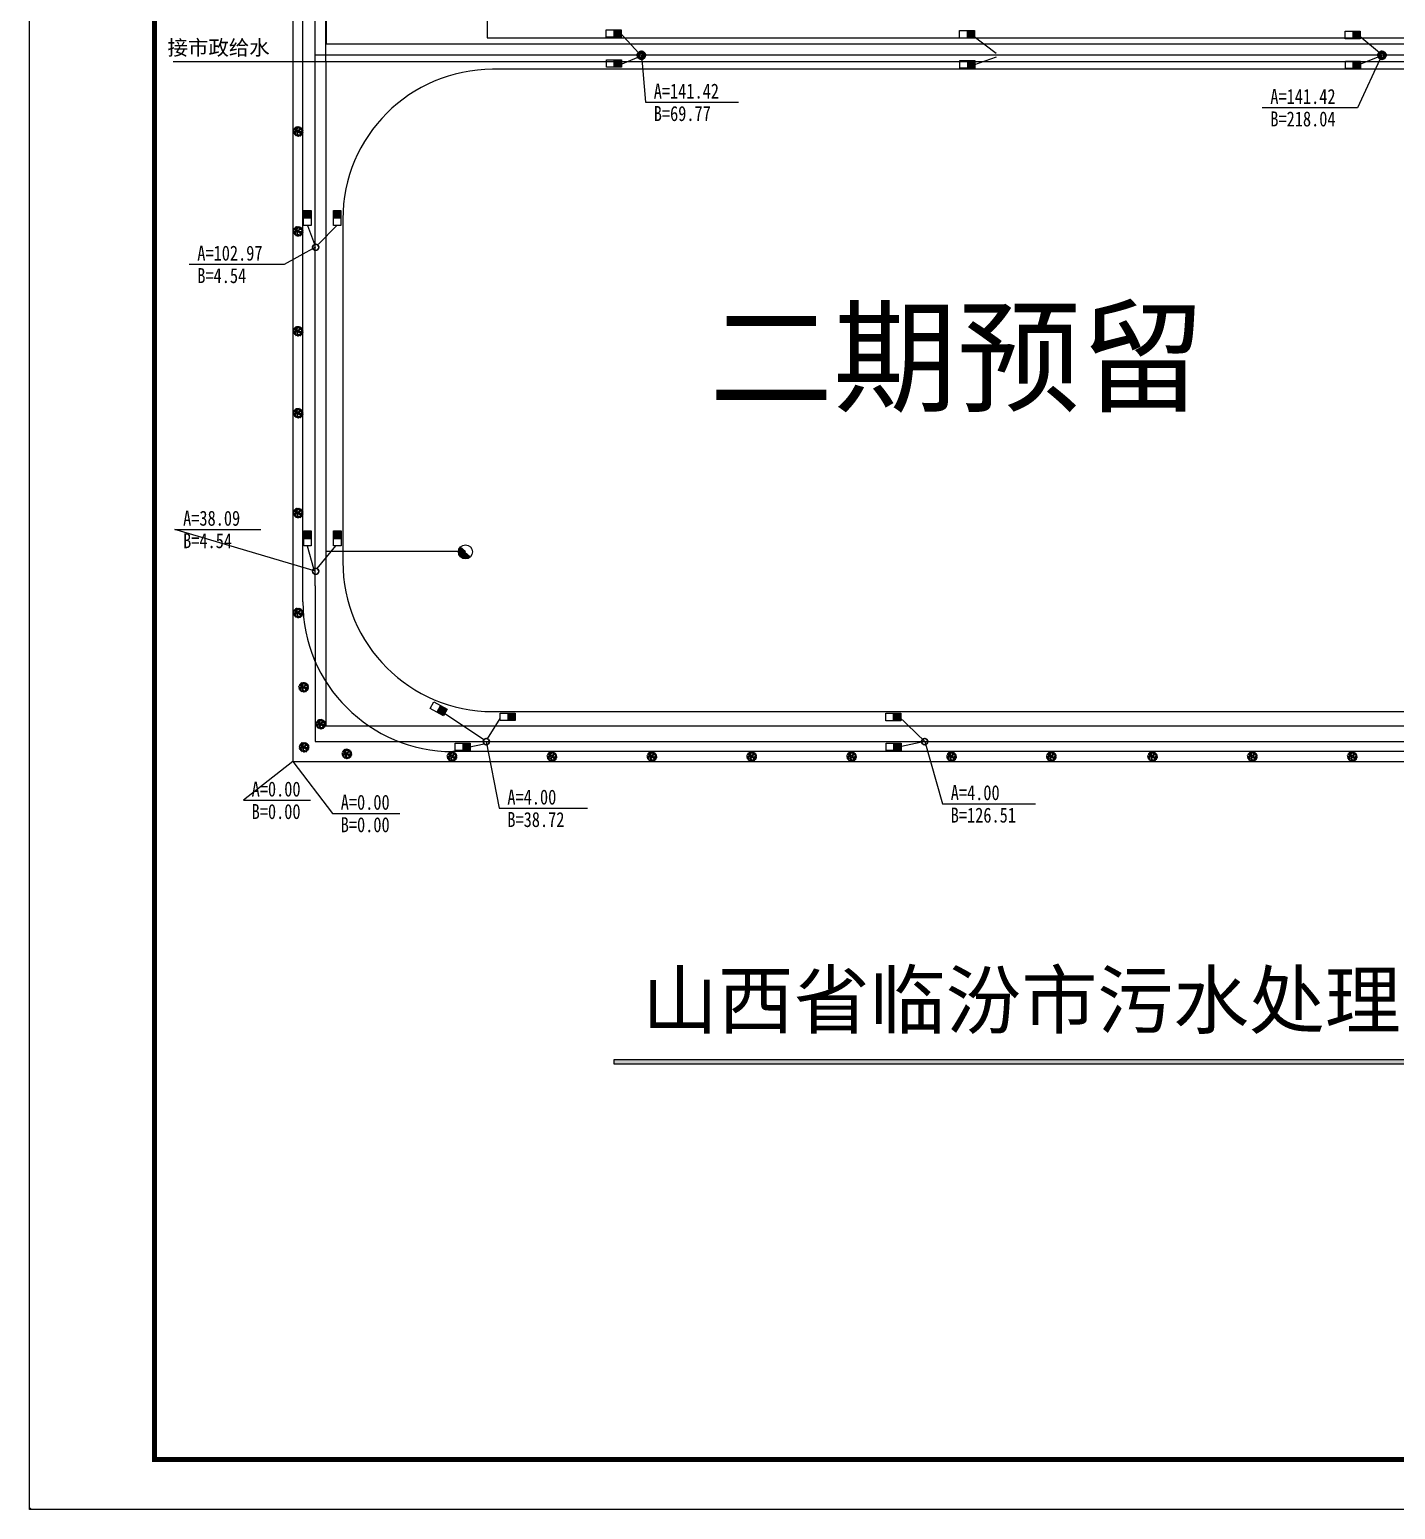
# Model space of a CAD drawing. Header units: millimetres. Extents: x 210832 to 1443773, y 126806 to 1026245.
# Drawn here: x 213765.9 to 214039.4, y 128859 to 129155.3 of the extents above; entities that cross this region are included whole.
import ezdxf
from ezdxf.enums import TextEntityAlignment as Align
from ezdxf.lldxf.tags import DXFTag

# ---------------------------------------------------------------- set-up
doc = ezdxf.new("R2010")
doc.units = ezdxf.units.MM
doc.header["$LTSCALE"] = 500
for name, color, linetype, lineweight in [('01构筑物', 7, 'Continuous', 60), ('H消火栓', 2, 'Continuous', 9), ('H绿化带', 3, 'Continuous', 9), ('公路', 41, 'Continuous', 30), ('厂区污水管', 141, 'CW_LINE', 60), ('厂区给水管', 60, 'G_LINE', 60), ('超越管', 94, 'CY_LINE', 60), ('雨水管', 20, 'Y_LINE', 60)]:
    doc.layers.add(name, color=color, linetype=linetype, lineweight=lineweight)
for name, color, linetype in [('标注', 3, 'Continuous'), ('消火栓', 7, 'Continuous'), ('道路', 200, 'Continuous')]:
    doc.layers.add(name, color=color, linetype=linetype)
doc.styles.add('Dim_ZB', font='txt', dxfattribs={"width": 0.8})
doc.styles.get("Standard").update_dxf_attribs({"font": 'arial.ttf'})
tags = doc.linetypes.add('CW_LINE', pattern='A,12.7,-5.08,["CW",Standard,S=2.54,R=0,X=-2.54,Y=-1.27],-6.35', length=24.13).pattern_tags.tags
tags[6] = DXFTag(74, 10)
tags = doc.linetypes.add('CY_LINE', pattern='A,12.7,-5.08,["CY",Standard,S=2.54,R=0,X=-2.54,Y=-1.27],-6.35', length=24.13).pattern_tags.tags
tags[6] = DXFTag(74, 10)
tags = doc.linetypes.add('G_LINE', pattern='A,12.7,-5.08,["G",Standard,S=2.54,R=0,X=-2.54,Y=-1.27],-6.35', length=24.13).pattern_tags.tags
tags[6] = DXFTag(74, 10)
tags = doc.linetypes.add('Y_LINE', pattern='A,12.7,-5.08,["Y",Standard,S=2.54,R=0,X=-2.54,Y=-1.27],-6.35', length=24.13).pattern_tags.tags
tags[6] = DXFTag(74, 10)
doc.dimstyles.new('ISO-25', dxfattribs={"dimtxt": 2.5, "dimasz": 2.5, "dimexe": 1.25, "dimexo": 0.625, "dimtad": 1, "dimtxsty": 'Standard', "dimcen": 2.5, "dimadec": 0, "dimazin": 0, "dimtfac": 1, "dimtmove": 0, "dimatfit": 3, "dimfxl": 1, "dimarcsym": 0})

# ---------------------------------------------------------------- blocks, each defined once
blk = doc.blocks.new('火焰木')
at = {"layer": 'H绿化带'}
for points in [[(-2.66, 0.17), (-2.53, -0.09), (-2.46, -0.35), (-2.39, -0.43), (-2.45, -0.46), (-2.58, -0.59), (-2.62, -0.69)], [(-2.52, 0.8), (-2.23, 0.89), (-1.91, 0.77), (-1.72, 0.64), (-1.38, 0.55), (-1.09, 0.48), (-0.75, 0.34), (-0.61, 0.29), (-0.45, 0.04), (-0.56, -0.07), (-0.58, -0.28), (-0.58, -0.28), (-0.89, -0.31), (-1.12, -0.2), (-1.41, -0.02), (-1.58, -0.02), (-1.83, -0.12), (-1.86, -0.21), (-2.05, -0.34), (-2.41, -0.31), (-2.49, -0.09), (-2.65, 0.34)], [(-2, 1.61), (-1.92, 1.47), (-1.76, 1.39), (-1.58, 1.25), (-1.44, 1.07), (-1.41, 0.77), (-1.64, 0.78), (-1.83, 0.85), (-2.02, 0.91), (-2.17, 0.96), (-2.27, 0.96), (-2.48, 0.88)], [(-2.23, 1.1), (-2.43, 1)], [(-1.7, 0.8), (-1.77, 1.04), (-2.36, 1.12)], [(-2.09, 1.08), (-2.29, 1.24)], [(-1.57, 1.24), (-1.93, 1.15), (-2.23, 1.33)], [(-1.76, 1.19), (-2.15, 1.44)], [(-1.8, 1.78), (-1.53, 1.74), (-1.29, 1.7), (-1.2, 1.67), (-1.09, 1.55), (-1.03, 1.38), (-0.87, 1.16), (-0.89, 0.83), (-0.88, 0.63), (-1.11, 0.65), (-1.31, 0.8), (-1.32, 1.01), (-1.41, 1.18), (-1.62, 1.38), (-1.85, 1.53), (-1.93, 1.65)], [(-1.12, 1.04), (-1.4, 1.29), (-1.88, 1.73)], [(-0.73, 2.33), (-0.74, 2.2), (-0.71, 2.02), (-0.67, 1.85), (-0.59, 1.72), (-0.49, 1.61), (-0.55, 1.54), (-0.67, 1.4), (-0.75, 1.25), (-0.89, 1.35), (-1, 1.54), (-1.15, 1.76), (-1.43, 1.79), (-1.72, 1.83)], [(-1.33, 1.53), (-1.65, 1.52)], [(-1.21, 1.76), (-1.4, 1.86), (-1.64, 1.92)], [(-0.79, 1.65), (-0.97, 1.79), (-1.18, 1.92), (-1.55, 1.99)], [(-1.32, 0.91), (-1.05, 1.08), (-1.22, 1.48), (-1.54, 1.64)], [(-1.26, 1.94), (-1.4, 2.08)], [(-0.83, 1.31), (-0.76, 1.55), (-0.88, 1.92), (-1.3, 2.13)], [(-1.23, 0.74), (-1.21, 0.98)], [(-1.06, 2.01), (-1.16, 2.2)], [(-1.03, 0.84), (-1.11, 0.76)], [(-0.88, 0.8), (-1.09, 0.86)], [(-0.86, 2.15), (-1.04, 2.25)], [(-0.97, 0.82), (-0.99, 0.96)], [(-0.58, 1.5), (-0.77, 1.82), (-0.84, 2.11), (-0.92, 2.29)], [(0, 2.4), (0.16, 2.06), (0.22, 1.87), (0.27, 1.65), (0.38, 1.22), (0.39, 0.91), (0.36, 0.77), (0.25, 0.63), (0.03, 0.48), (-0.19, 0.36), (-0.34, 0.3), (-0.72, 0.54), (-0.78, 0.75), (-0.72, 1.07), (-0.58, 1.39), (-0.31, 1.61), (-0.26, 1.71), (-0.13, 2.23), (-0.1, 2.4)], [(-0.16, 2.4), (-0.17, 2.24), (-0.21, 2.08), (-0.3, 1.81), (-0.37, 1.68), (-0.52, 1.81), (-0.63, 2.01), (-0.67, 2.2), (-0.67, 2.33)], [(-0.49, 1.96), (-0.63, 2.36)], [(-0.46, 1.76), (-0.52, 2.1), (-0.49, 2.38)], [(-0.29, 1.84), (-0.34, 1.98), (-0.37, 2.4)], [(-0.35, 2.07), (-0.27, 2.24), (-0.27, 2.4)], [(2.07, 1.09), (1.83, 0.92), (1.57, 0.87), (1.19, 0.89), (0.9, 0.91), (0.56, 0.71), (0.22, 0.2), (-0.03, 0.11), (0.03, -0.11), (0.42, -0.28), (0.75, -0.34), (1.19, -0.29), (1.59, -0.08), (1.84, 0.32), (1.96, 0.71), (2.1, 1.02)], [(0.07, 2.39), (0.22, 2.07), (0.37, 1.5), (0.43, 1.79), (0.65, 2.12), (0.66, 2.26)], [(0.3, 2.11), (0.16, 2.38)], [(0.23, 2.25), (0.32, 2.36)], [(0.26, 1.94), (0.3, 2.11), (0.54, 2.31)], [(0.41, 2.2), (0.41, 2.34)], [(0.72, 2.25), (0.71, 2.05), (0.56, 1.85), (0.44, 1.63), (0.43, 1.35), (0.48, 1.16), (0.67, 1.29), (1.02, 1.55), (1.19, 2.03)], [(0.43, 1.34), (0.76, 1.68), (0.86, 2.19)], [(1.23, 1.98), (1.1, 1.61), (1.06, 1.48), (0.73, 1.25), (0.57, 0.94), (0.8, 0.95), (0.96, 0.95), (1.29, 0.92), (1.55, 0.94), (1.63, 1.19), (1.66, 1.35), (1.8, 1.47)], [(0.62, 1.54), (0.64, 1.76)], [(0.66, 1.28), (0.82, 1.54), (1.09, 2.08)], [(0.68, 1.16), (0.97, 1.13), (1.31, 1.26), (1.55, 1.75)], [(0.77, 1.76), (1.01, 2.12)], [(0.77, 0.95), (1.37, 1.1), (1.55, 1.33)], [(0.82, 1.31), (1.06, 1.32), (1.14, 1.46), (1.28, 1.96)], [(0.85, 0.97), (1.18, 1.13)], [(1.09, 1.18), (1.27, 1.47), (1.32, 1.93)], [(1.2, 1.06), (1.46, 1.03), (1.56, 1.22)], [(1.21, 1.36), (1.24, 1.42), (1.49, 1.8)], [(1.25, 1.23), (1.46, 1.34), (1.74, 1.55)], [(1.52, 1.38), (1.65, 1.65)], [(2.31, 0.43), (2.18, 0.33), (1.97, 0.29), (1.91, 0.27), (1.82, 0.14), (1.74, -0.04), (1.55, -0.17), (1.66, -0.19), (1.88, -0.34), (2.01, -0.56), (2.28, -0.85)], [(1.83, 1.43), (1.7, 1.32), (1.67, 1.11), (1.62, 0.99), (1.71, 0.98), (1.79, 1.02), (2.03, 1.12)], [(1.67, 1.11), (1.95, 1.29)], [(1.74, 1.15), (2.01, 1.19)], [(1.74, -0.24), (2.07, -0.09), (2.37, 0.14)], [(1.81, 1.2), (1.88, 1.38)], [(2.13, 0.92), (2.04, 0.75), (1.92, 0.33), (2.09, 0.35), (2.3, 0.51)], [(1.95, 0.42), (2.07, 0.54), (2.24, 0.69)], [(1.96, -0.14), (1.96, 0.08), (2.09, 0.16), (2.34, 0.35)], [(2.03, 0.34), (2.27, 0.61)], [(2.04, 0.13), (2.36, 0.22)], [(2.07, 0.53), (2.2, 0.82)], [(-2.52, -0.14), (-2.7, -0.08)], [(-2.44, -0.25), (-2.7, -0.22)], [(-2.58, -0.24), (-2.68, -0.4)], [(-2.45, -0.46), (-2.54, -0.4), (-2.67, -0.52)], [(-2.62, -0.78), (-2.52, -0.6), (-2.39, -0.5), (-2.29, -0.46), (-2.03, -0.49), (-1.92, -0.59), (-1.92, -0.75), (-1.99, -0.85), (-2.22, -0.99), (-2.38, -1.1), (-2.4, -1.28)], [(-2.44, -0.54), (-2.58, -0.91)], [(-2.16, -0.83), (-2.18, -0.7), (-2.28, -0.59), (-2.41, -0.75), (-2.56, -0.97)], [(-2.04, -0.88), (-2.27, -0.8), (-2.43, -0.95), (-2.53, -1.05)], [(-2.2, -0.97), (-2.26, -0.9), (-2.5, -1.12)], [(-2.38, -1.35), (-2.34, -1.18), (-2.2, -1.06), (-2.03, -0.95), (-1.9, -0.89), (-1.84, -0.8), (-1.83, -0.92), (-1.82, -1.1), (-1.84, -1.34), (-1.82, -1.46), (-1.74, -1.62), (-1.6, -1.89), (-1.44, -2.15), (-1.26, -2.4)], [(-1.97, -1.19), (-2.09, -1.12), (-2.22, -1.22), (-2.26, -1.37), (-2.31, -1.43)], [(-2.17, -0.79), (-2.09, -0.59)], [(-1.83, -1.11), (-1.96, -1.19), (-2.14, -1.38), (-2.07, -1.8)], [(-2.05, -1.34), (-2, -1.5), (-1.99, -1.72), (-1.89, -2)], [(-1.77, -1.6), (-1.88, -1.71), (-1.82, -1.91), (-1.81, -2.07)], [(-0.83, -2.59), (-0.74, -2.36), (-0.65, -1.84), (-0.7, -1.44), (-0.79, -1.14), (-0.77, -0.92), (-0.66, -0.76), (-0.58, -0.62), (-0.66, -0.46), (-0.84, -0.46), (-1.1, -0.39), (-1.29, -0.25), (-1.47, -0.27), (-1.71, -0.35), (-1.83, -0.49), (-1.7, -0.83), (-1.68, -1.1), (-1.74, -1.37), (-1.5, -1.97), (-1.14, -2.48)], [(-1.83, -1.67), (-1.75, -1.83), (-1.73, -1.91)], [(-1.63, -1.99), (-1.68, -2.02), (-1.76, -2.04)], [(-1.63, -1.84), (-1.61, -2.04), (-1.57, -2.23)], [(-0.77, -2.58), (-0.71, -2.44), (-0.63, -2.16), (-0.54, -2.38), (-0.36, -2.46), (-0.2, -2.62), (-0.2, -2.67)], [(-0.68, -2.36), (-0.65, -2.44), (-0.58, -2.53), (-0.6, -2.61)], [(1.23, -2.27), (1.08, -2.12), (1, -1.77), (0.96, -1.4), (0.7, -1.07), (0.36, -0.82), (0.11, -0.4), (-0.03, -0.37), (-0.16, -0.44), (-0.28, -0.51), (-0.37, -0.58), (-0.41, -0.78), (-0.63, -1.08), (-0.5, -1.42), (-0.32, -1.68), (-0.06, -1.85), (0.31, -1.95), (0.75, -2.03), (0.94, -2.16), (1.17, -2.3)], [(-0.14, -2.68), (-0.19, -2.56), (-0.32, -2.43), (-0.46, -2.33), (-0.55, -2.01), (-0.53, -1.71), (-0.59, -1.42), (-0.4, -1.76), (-0.21, -1.9), (-0.06, -2.1), (0.19, -2.33), (0.29, -2.63)], [(-0.54, -1.87), (-0.37, -2.02), (-0.21, -2.21), (0.13, -2.67)], [(-0.53, -2.4), (-0.52, -2.48), (-0.41, -2.52), (-0.41, -2.65)], [(-0.42, -1.96), (-0.28, -1.9)], [(-0.31, -2.11), (-0.33, -2.23), (-0.24, -2.38), (-0.1, -2.53), (-0.03, -2.65)], [(-0.23, -1.9), (-0.2, -2.06), (-0.04, -2.25), (0.14, -2.34), (0.23, -2.58)], [(-0.13, -2.29), (-0.01, -2.35), (0.2, -2.64)], [(0.35, -2.61), (0.26, -2.34), (0.24, -2.27), (0.11, -2.16), (-0.1, -1.99), (-0.11, -1.91), (0.07, -1.94), (0.55, -2.05), (0.8, -2.15), (1.1, -2.34)], [(0.02, -2.08), (0.27, -2.07), (0.42, -2.2), (0.62, -2.4), (0.59, -2.53)], [(0.37, -2.13), (0.32, -2.26), (0.43, -2.38), (0.5, -2.54), (0.49, -2.57)], [(2.15, -1.17), (1.99, -1.03), (1.86, -0.87), (1.59, -0.79), (1.35, -0.8), (1.02, -0.78), (0.76, -0.65), (0.58, -0.52), (0.46, -0.51), (0.36, -0.49), (0.45, -0.69), (0.66, -0.86), (0.91, -1.1), (1.09, -1.25), (1.36, -1.37), (1.74, -1.41), (1.97, -1.53)], [(0.44, -2.03), (0.57, -2.23), (0.88, -2.45)], [(2.26, -0.88), (2.11, -0.74), (1.93, -0.54), (1.83, -0.39), (1.68, -0.3), (1.49, -0.26), (1.25, -0.34), (0.95, -0.4), (0.68, -0.39), (0.92, -0.61), (1.2, -0.73), (1.54, -0.7), (1.88, -0.8), (2.18, -1.13)], [(0.73, -2.13), (0.69, -2.24), (0.95, -2.38)], [(0.71, -0.91), (1.1, -0.93), (1.54, -0.94), (1.73, -1.09), (2.08, -1.31)], [(0.99, -0.64), (1.29, -0.55), (1.56, -0.58), (1.64, -0.52)], [(0.99, -1.17), (1.15, -1.12), (1.28, -1.28)], [(1.94, -1.56), (1.66, -1.46), (1.37, -1.42), (1.11, -1.36), (1, -1.29), (1.09, -1.49), (1.12, -1.67), (1.11, -1.94), (1.14, -2.05), (1.26, -2.23)], [(1.04, -0.93), (1.14, -1.05), (1.32, -1.09), (1.55, -1.15), (2.03, -1.39)], [(1.13, -2), (1.24, -2.03), (1.37, -2.13)], [(1.14, -1.62), (1.38, -1.66), (1.47, -1.88), (1.53, -2)], [(1.17, -0.36), (1.37, -0.4), (1.58, -0.4)], [(1.24, -1.08), (1.39, -1.03), (1.58, -1.06)], [(1.24, -1.39), (1.29, -1.5), (1.51, -1.56), (1.66, -1.66), (1.74, -1.82)], [(1.25, -1.65), (1.27, -1.82), (1.34, -1.99), (1.44, -2.09)], [(1.33, -1.11), (1.39, -1.25), (1.54, -1.32)], [(1.39, -1.53), (1.55, -1.74), (1.66, -1.9)], [(1.5, -1.56), (1.66, -1.51), (1.78, -1.59), (1.87, -1.63)], [(1.56, -0.71), (1.66, -0.66), (1.9, -0.66), (2.1, -0.85), (2.23, -1)], [(1.63, -1.02), (1.87, -0.99), (2.02, -1.1), (2.12, -1.23)], [(1.7, -1.23), (1.72, -1.32)], [(1.87, -0.18), (2.09, -0.4), (2.38, -0.22)], [(1.96, -0.47), (2.06, -0.47), (2.21, -0.5), (2.38, -0.32)], [(1.99, -0.3), (2.38, -0.14)], [(2.08, -0.64), (2.24, -0.61), (2.36, -0.48)], [(2.13, -0.04), (2.38, -0.04)], [(2.17, -0.73), (2.32, -0.7)]]:
    blk.add_lwpolyline(points, dxfattribs=at)
blk = doc.blocks.new('*U114')
at = {"lineweight": 15, "ltscale": 0.002}
blk.add_line((0, 0), (13.45, 0), dxfattribs=at)
at = {"lineweight": 15, "ltscale": 0.002, "style": 'Dim_ZB', "width": 0.8}
blk.add_text(' A=0.00 ', height=3, dxfattribs=at).set_placement((0, 0.75))
blk.add_text(' B=0.00 ', height=3, dxfattribs=at).set_placement((0, -0.75), align=Align.TOP_LEFT)
blk = doc.blocks.new('*U153')
at = {"lineweight": 15, "ltscale": 0.002}
blk.add_line((0, 0), (13.45, 0), dxfattribs=at)
at = {"lineweight": 15, "ltscale": 0.002, "style": 'Dim_ZB', "width": 0.8}
blk.add_text(' A=0.00 ', height=3, dxfattribs=at).set_placement((0, 0.75))
blk.add_text(' B=0.00 ', height=3, dxfattribs=at).set_placement((0, -0.75), align=Align.TOP_LEFT)
blk = doc.blocks.new('*U154')
at = {"lineweight": 15, "ltscale": 0.002}
blk.add_line((0, 0), (17.65, 0), dxfattribs=at)
at = {"lineweight": 15, "ltscale": 0.002, "style": 'Dim_ZB', "width": 0.8}
blk.add_text(' A=4.00 ', height=3, dxfattribs=at).set_placement((0, 0.75))
blk.add_text(' B=38.72 ', height=3, dxfattribs=at).set_placement((0, -0.75), align=Align.TOP_LEFT)
blk = doc.blocks.new('*U156')
at = {"lineweight": 15, "ltscale": 0.002}
blk.add_line((0, 0), (18.59, 0), dxfattribs=at)
at = {"lineweight": 15, "ltscale": 0.002, "style": 'Dim_ZB', "width": 0.8}
blk.add_text(' A=4.00 ', height=3, dxfattribs=at).set_placement((0, 0.75))
blk.add_text(' B=126.51 ', height=3, dxfattribs=at).set_placement((0, -0.75), align=Align.TOP_LEFT)
blk = doc.blocks.new('*U172')
at = {"lineweight": 15, "ltscale": 0.002}
blk.add_line((0, 0), (-19.06, 0), dxfattribs=at)
at = {"lineweight": 15, "ltscale": 0.002, "style": 'Dim_ZB', "width": 0.8}
blk.add_text(' A=102.97 ', height=3, dxfattribs=at).set_placement((-19.06, 0.75))
blk.add_text(' B=4.54 ', height=3, dxfattribs=at).set_placement((-19.06, -0.75), align=Align.TOP_LEFT)
blk = doc.blocks.new('*U178')
at = {"lineweight": 15, "ltscale": 0.002}
blk.add_line((0, 0), (18.59, 0), dxfattribs=at)
at = {"lineweight": 15, "ltscale": 0.002, "style": 'Dim_ZB', "width": 0.8}
blk.add_text(' A=141.42 ', height=3, dxfattribs=at).set_placement((0, 0.75))
blk.add_text(' B=69.77 ', height=3, dxfattribs=at).set_placement((0, -0.75), align=Align.TOP_LEFT)
blk = doc.blocks.new('*U179')
at = {"lineweight": 15, "ltscale": 0.002}
blk.add_line((0, 0), (-19.06, 0), dxfattribs=at)
at = {"lineweight": 15, "ltscale": 0.002, "style": 'Dim_ZB', "width": 0.8}
blk.add_text(' A=141.42 ', height=3, dxfattribs=at).set_placement((-19.06, 0.75))
blk.add_text(' B=218.04 ', height=3, dxfattribs=at).set_placement((-19.06, -0.75), align=Align.TOP_LEFT)
blk = doc.blocks.new('*U182')
at = {"lineweight": 15, "ltscale": 0.002}
blk.add_line((0, 0), (17.18, 0), dxfattribs=at)
at = {"lineweight": 15, "ltscale": 0.002, "style": 'Dim_ZB', "width": 0.8}
blk.add_text(' A=38.09 ', height=3, dxfattribs=at).set_placement((0, 0.75))
blk.add_text(' B=4.54 ', height=3, dxfattribs=at).set_placement((0, -0.75), align=Align.TOP_LEFT)

msp = doc.modelspace()

# ---------------------------------------------------------------- hatches: boundary and pattern name
h = msp.add_hatch(color=256)
h.dxf.hatch_style = 1
h.paths.add_polyline_path([(213882.85, 129153.79), (213884.35, 129153.79), (213884.35, 129155.29), (213882.85, 129155.29)])
h = msp.add_hatch(color=256)
h.dxf.hatch_style = 1
h.paths.add_polyline_path([(213953.6, 129153.63), (213955.1, 129153.63), (213955.1, 129155.13), (213953.6, 129155.13)])
h = msp.add_hatch(color=256)
h.dxf.hatch_style = 1
h.paths.add_polyline_path([(214030.8, 129153.51), (214032.3, 129153.51), (214032.3, 129155.01), (214030.8, 129155.01)])
h = msp.add_hatch(color=256)
h.dxf.hatch_style = 1
h.paths.add_polyline_path([(213882.9, 129147.8), (213884.4, 129147.8), (213884.4, 129149.3), (213882.9, 129149.3)])
h = msp.add_hatch(color=256)
h.dxf.hatch_style = 1
h.paths.add_polyline_path([(213953.66, 129147.64), (213955.16, 129147.64), (213955.16, 129149.14), (213953.66, 129149.14)])
h = msp.add_hatch(color=256)
h.dxf.hatch_style = 1
h.paths.add_polyline_path([(214030.85, 129147.52), (214032.35, 129147.52), (214032.35, 129149.02), (214030.85, 129149.02)])
h = msp.add_hatch(color=256)
h.dxf.hatch_style = 1
h.paths.add_polyline_path([(213822.25, 129117.64), (213822.25, 129119.14), (213820.75, 129119.14), (213820.75, 129117.64)])
h = msp.add_hatch(color=256)
h.dxf.hatch_style = 1
h.paths.add_polyline_path([(213828.23, 129117.63), (213828.23, 129119.13), (213826.73, 129119.13), (213826.73, 129117.63)])
h = msp.add_hatch(color=256)
h.dxf.hatch_style = 1
h.paths.add_polyline_path([(213822.28, 129053.46), (213822.28, 129054.96), (213820.78, 129054.96), (213820.78, 129053.46)])
h = msp.add_hatch(color=256)
h.dxf.hatch_style = 1
h.paths.add_polyline_path([(213828.27, 129053.45), (213828.27, 129054.95), (213826.77, 129054.95), (213826.77, 129053.45)])
h = msp.add_hatch(color=256)
h.dxf.hatch_style = 1
h.paths.add_polyline_path([(213847.45, 129018.66), (213848.77, 129017.95), (213849.48, 129019.27), (213848.16, 129019.98)])
h = msp.add_hatch(color=256)
h.dxf.hatch_style = 1
h.paths.add_polyline_path([(213861.63, 129016.97), (213863.13, 129016.97), (213863.13, 129018.47), (213861.63, 129018.47)])
h = msp.add_hatch(color=256)
h.dxf.hatch_style = 1
h.paths.add_polyline_path([(213938.82, 129016.95), (213940.32, 129016.95), (213940.32, 129018.45), (213938.82, 129018.45)])
h = msp.add_hatch(color=256)
h.dxf.hatch_style = 1
h.paths.add_polyline_path([(213852.61, 129010.98), (213854.11, 129010.98), (213854.11, 129012.48), (213852.61, 129012.48)])
h = msp.add_hatch(color=256)
h.dxf.hatch_style = 1
h.paths.add_polyline_path([(213938.87, 129010.96), (213940.37, 129010.96), (213940.37, 129012.46), (213938.87, 129012.46)])
h = msp.add_hatch(color=7)
h.dxf.hatch_style = 1
h.paths.add_polyline_path([(214202.91, 128948.15), (214202.91, 128949.15), (213882.91, 128949.15), (213882.91, 128948.15)])
at = {"layer": '消火栓'}
h = msp.add_hatch(color=0, dxfattribs=at)
h.dxf.hatch_style = 1
h.paths.add_polyline_path([(213852.1, 129051.67, 0.181345), (213851.75, 129050.75, 0.692986), (213854.22, 129049.82)])

# ---------------------------------------------------------------- linework, layer by layer
for p, q in [((213882.85, 129155.29), (213882.85, 129153.79)), ((213953.6, 129155.13), (213953.6, 129153.63)), ((214030.8, 129155.01), (214030.8, 129153.51)), ((213882.9, 129149.3), (213882.9, 129147.8)), ((213953.66, 129149.14), (213953.66, 129147.64)), ((214030.85, 129149.02), (214030.85, 129147.52)), ((213820.75, 129117.64), (213822.25, 129117.64)), ((213826.73, 129117.63), (213828.23, 129117.63)), ((213820.78, 129053.46), (213822.28, 129053.46)), ((213826.77, 129053.45), (213828.27, 129053.45)), ((213848.16, 129019.98), (213847.45, 129018.66)), ((213861.63, 129018.47), (213861.63, 129016.97)), ((213938.82, 129018.45), (213938.82, 129016.95)), ((213852.61, 129012.48), (213852.61, 129010.98)), ((213938.87, 129012.46), (213938.87, 129010.96)), ((213882.91, 128949.15), (214202.91, 128949.15)), ((213882.91, 128948.15), (213882.91, 128949.15)), ((214202.91, 128948.15), (213882.91, 128948.15))]:
    msp.add_line(p, q)
for points in [[(213765.9, 129453.03), (214606.9, 129453.03), (214606.9, 128859.03), (213765.9, 128859.03)], [(213884.35, 129155.29), (213884.35, 129153.79), (213881.35, 129153.79), (213881.35, 129155.29)], [(213955.1, 129155.13), (213955.1, 129153.63), (213952.1, 129153.63), (213952.1, 129155.13)], [(214032.3, 129155.01), (214032.3, 129153.51), (214029.3, 129153.51), (214029.3, 129155.01)], [(213884.4, 129149.3), (213884.4, 129147.8), (213881.4, 129147.8), (213881.4, 129149.3)], [(213955.16, 129149.14), (213955.16, 129147.64), (213952.16, 129147.64), (213952.16, 129149.14)], [(214032.35, 129149.02), (214032.35, 129147.52), (214029.35, 129147.52), (214029.35, 129149.02)], [(213820.75, 129119.14), (213822.25, 129119.14), (213822.25, 129116.14), (213820.75, 129116.14)], [(213826.73, 129119.13), (213828.23, 129119.13), (213828.23, 129116.13), (213826.73, 129116.13)], [(213820.78, 129054.96), (213822.28, 129054.96), (213822.28, 129051.96), (213820.78, 129051.96)], [(213826.77, 129054.95), (213828.27, 129054.95), (213828.27, 129051.95), (213826.77, 129051.95)], [(213849.48, 129019.27), (213848.77, 129017.95), (213846.13, 129019.38), (213846.85, 129020.7)], [(213863.13, 129018.47), (213863.13, 129016.97), (213860.13, 129016.97), (213860.13, 129018.47)], [(213940.32, 129018.45), (213940.32, 129016.95), (213937.32, 129016.95), (213937.32, 129018.45)], [(213854.11, 129012.48), (213854.11, 129010.98), (213851.11, 129010.98), (213851.11, 129012.48)], [(213940.37, 129012.46), (213940.37, 129010.96), (213937.37, 129010.96), (213937.37, 129012.46)]]:
    msp.add_lwpolyline(points, close=True)
at = {"const_width": 1}
msp.add_lwpolyline([(213790.9, 129443.03), (214596.9, 129443.03), (214596.9, 128869.03), (213790.9, 128869.03)], close=True, dxfattribs=at)
at = {"layer": '01构筑物', "lineweight": -3, "ltscale": 0.002}
for p, q in [((213818.61, 129351.98), (213818.61, 129008.78)), ((213818.61, 129008.78), (213850.61, 129008.78)), ((213850.61, 129008.78), (214203.89, 129008.78))]:
    msp.add_line(p, q, dxfattribs=at)
at = {"layer": 'Defpoints', "lineweight": 15, "ltscale": 0.002}
for p, q in [((213884.07, 129154.75), (213887.91, 129150.6)), ((213954.74, 129154.16), (213959.42, 129150.62)), ((214031.86, 129154.35), (214036.18, 129150.75)), ((213884.18, 129148.34), (213887.87, 129149.85)), ((213954.97, 129148.28), (213959.48, 129149.88)), ((214031.74, 129148.2), (214036.27, 129150)), ((213821.51, 129116.14), (213822.95, 129112.35)), ((213823.68, 129112.33), (213827.41, 129116.13)), ((213821.45, 129051.96), (213822.75, 129047.44)), ((213823.47, 129047.46), (213827.22, 129051.95)), ((213848.54, 129018.75), (213856.87, 129013.2)), ((213857.61, 129013.34), (213860.13, 129017.41)), ((213945.15, 129012.77), (213939.82, 129017.93)), ((213853.73, 129011.67), (213856.88, 129012.35)), ((213945.15, 129012.77), (213939.54, 129011.61))]:
    msp.add_line(p, q, dxfattribs=at)
at = {"layer": '公路'}
msp.add_point((213766.02, 128859.17), dxfattribs=at)
at = {"layer": '厂区污水管', "lineweight": -3, "ltscale": 0.002}
for p, q in [((213825.36, 129152.43), (213825.36, 129224.4)), ((214084.94, 129152.43), (213825.36, 129152.43))]:
    msp.add_line(p, q, dxfattribs=at)
at = {"layer": '厂区给水管', "lineweight": 15, "ltscale": 0.002}
for p, q in [((213825.19, 129148.91), (213825.19, 129286.13)), ((213800.9, 129148.91), (213794.62, 129148.91)), ((213825.19, 129148.91), (213800.9, 129148.91)), ((214080.22, 129148.91), (213825.19, 129148.91)), ((213825.19, 129148.91), (213825.19, 129015.9)), ((213825.19, 129050.9), (213851.76, 129050.9)), ((213825.19, 129015.9), (213848.09, 129015.9)), ((213848.09, 129015.9), (214080.22, 129015.9))]:
    msp.add_line(p, q, dxfattribs=at)
at = {"layer": '消火栓', "color": 0}
msp.add_line((213853.16, 129050.75), (213852.1, 129051.67), dxfattribs=at)
msp.add_circle((213853.16, 129050.75), 1.41, dxfattribs=at)
at = {"layer": '超越管', "lineweight": 15, "ltscale": 0.002}
for p, q in [((213857.48, 129213.36), (213857.48, 129153.71)), ((213857.48, 129153.71), (214332.42, 129153.71))]:
    msp.add_line(p, q, dxfattribs=at)
at = {"layer": '道路', "lineweight": -3, "ltscale": 0.002}
for p, q in [((213820.61, 129040.78), (213820.61, 129319.98)), ((214049.6, 129147.38), (213858.61, 129147.38)), ((213828.61, 129117.38), (213828.61, 129048.78)), ((213858.61, 129018.78), (214049.6, 129018.78)), ((214079.6, 129010.78), (213850.61, 129010.78))]:
    msp.add_line(p, q, dxfattribs=at)
for centre, start, end in [((213858.61, 129117.38), 90, 180), ((213858.61, 129048.78), 180, 270), ((213850.61, 129040.78), 180, 270)]:
    msp.add_arc(centre, 30, start, end, dxfattribs=at)
at = {"layer": '雨水管', "lineweight": 15, "ltscale": 0.002}
for p, q in [((213823.1, 129150.23), (213823.1, 129289.32)), ((213823.1, 129043.97), (213823.1, 129150.23)), ((213824.57, 129150.23), (213823.1, 129150.23)), ((214083.03, 129150.23), (213824.57, 129150.23)), ((213823.1, 129043.97), (213823.1, 129012.77)), ((213823.1, 129012.77), (214083.03, 129012.77))]:
    msp.add_line(p, q, dxfattribs=at)
at = {"layer": '雨水管', "ltscale": 0.002}
for centre in [(213888.39, 129150.2), (214036.65, 129150.2)]:
    msp.add_circle(centre, 0.625, dxfattribs=at)
at = {"layer": '雨水管', "lineweight": 30, "ltscale": 0.002}
for centre in [(213823.15, 129111.75), (213823.15, 129046.87), (213857.33, 129012.78), (213945.12, 129012.78)]:
    msp.add_circle(centre, 0.625, dxfattribs=at)

# ---------------------------------------------------------------- block references
at = {"layer": 'H消火栓', "xscale": 0.384, "yscale": 0.384, "zscale": 0.384}
for p in [(213819.74, 129135), (213819.74, 129115), (213819.74, 129095), (213819.74, 129078.59), (213819.74, 129058.59), (213819.74, 129038.59), (213820.85, 129023.71), (213824.27, 129016.32), (213820.93, 129011.7), (213829.49, 129010.37), (213850.55, 129009.84), (213870.55, 129009.84), (213870.55, 129009.84), (213870.55, 129009.84), (213890.55, 129009.84), (213890.55, 129009.84), (213890.55, 129009.84), (213910.55, 129009.84), (213910.55, 129009.84), (213910.55, 129009.84), (213930.55, 129009.84), (213930.55, 129009.84), (213930.55, 129009.84), (213950.55, 129009.84), (213950.55, 129009.84), (213950.55, 129009.84), (213970.55, 129009.84), (213970.55, 129009.84), (213990.79, 129009.84), (214010.79, 129009.84), (214030.79, 129009.84)]:
    msp.add_blockref('火焰木', p, dxfattribs=at)
at = {"layer": '标注', "lineweight": 15, "ltscale": 0.002}
for name, p in [('*U178', (213889.23, 129140.78)), ('*U179', (214031.74, 129139.7)), ('*U172', (213816.9, 129108.33)), ('*U182', (213795, 129055.25)), ('*U153', (213808.72, 129001.02)), ('*U114', (213826.56, 128998.38)), ('*U154', (213859.92, 128999.42)), ('*U156', (213948.69, 129000.3))]:
    msp.add_blockref(name, p, dxfattribs=at)

# ---------------------------------------------------------------- texts
at = {"ltscale": 0.002}
msp.add_text('接市政给水', height=3, dxfattribs=at).set_placement((213793.51, 129150.22))
at = {"lineweight": 15, "ltscale": 0.002, "insert": (213901.99, 129098.87), "char_height": 18.1815, "attachment_point": 1}
msp.add_mtext_dynamic_manual_height_columns('{\\fSimSun|b0|i0|c134|p2;二期预留}', width=168.8559, gutter_width=90.91, heights=[0], dxfattribs=at)
at = {"insert": (213888.52, 128966.6), "char_height": 11.1375, "width": 311.8512, "attachment_point": 1}
msp.add_mtext('{\\fSimSun|b0|i0|c134|p54;山西省临汾市污水处理厂平面布置图 1:1000}', dxfattribs=at)

# ---------------------------------------------------------------- leaders
at = {"layer": '标注', "lineweight": 15, "ltscale": 0.002}
for points in [[(213888.39, 129150.2), (213889.23, 129140.78)], [(214036.65, 129150.2), (214031.74, 129139.7)], [(213823.15, 129111.75), (213816.9, 129108.33)], [(213823.15, 129046.87), (213795, 129055.25)], [(213857.33, 129012.78), (213859.92, 128999.42)], [(213945.12, 129012.78), (213948.69, 129000.3)], [(213818.61, 129008.78), (213808.72, 129001.02)], [(213818.61, 129008.78), (213826.56, 128998.38)]]:
    msp.add_leader(points, dimstyle='ISO-25', override={"dimzin": 0, "dimldrblk": 'None'}, dxfattribs=at)

doc.saveas('drawing.dxf')
